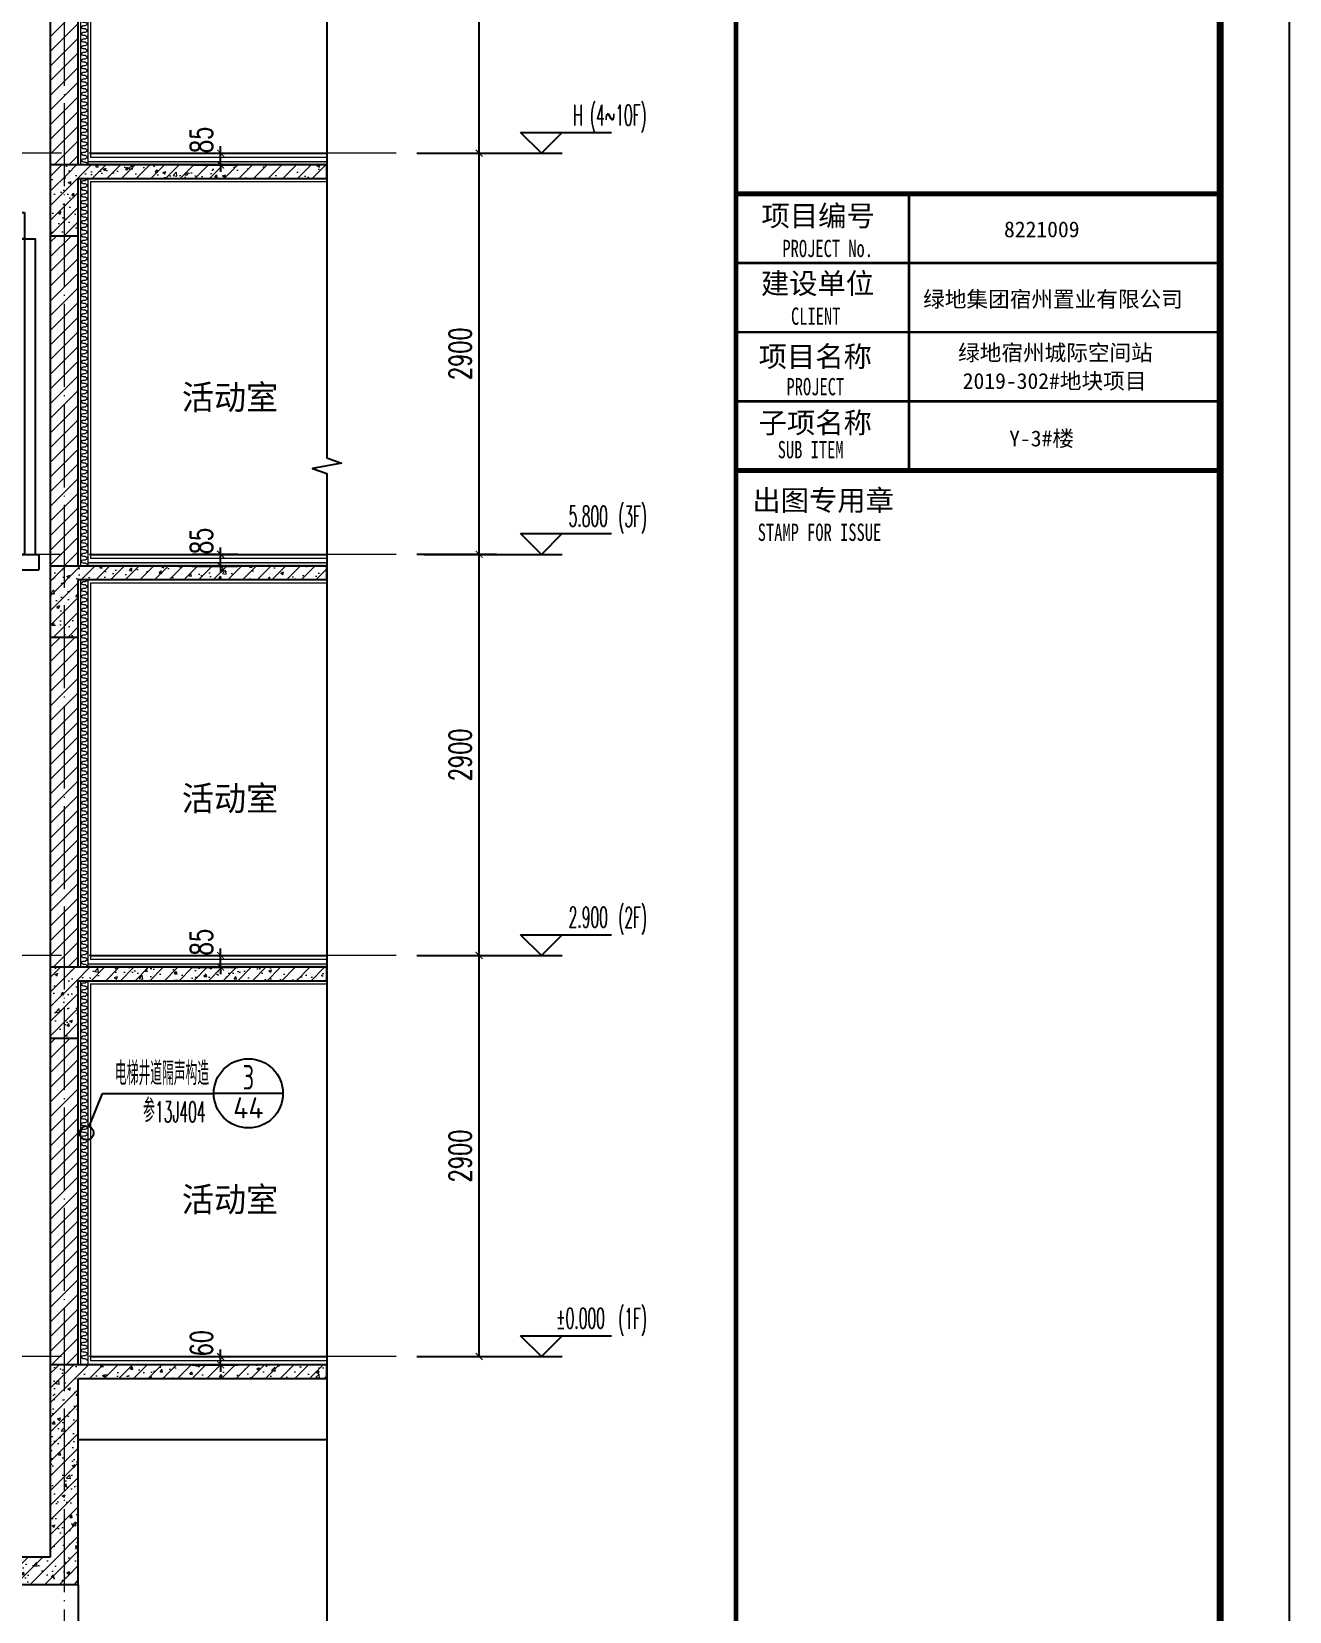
# Model space of a CAD drawing. Extents: x -668857 to 143095, y -247466 to 228182.
# Drawn here: x 69582 to 78674, y 204334 to 215756 of the extents above; entities that cross this region are included whole.
import ezdxf
from ezdxf.enums import TextEntityAlignment as Align

# ---------------------------------------------------------------- set-up
doc = ezdxf.new("R2010")
doc.units = 0
doc.header["$LTSCALE"] = 1000
doc.linetypes.add('DOTE', pattern=[2.42, 2, -0.2, 0.02, -0.2])
doc.layers.get('0').update_dxf_attribs({"linetype": 'CONTINUOUS'})
doc.layers.get('DEFPOINTS').update_dxf_attribs({"linetype": 'CONTINUOUS'})
for name, color, linetype in [('-TK', 7, 'CONTINUOUS'), ('DIM_ELEV', 3, 'CONTINUOUS'), ('DIM_IDEN', 67, 'CONTINUOUS'), ('DIM_SYMB', 3, 'CONTINUOUS'), ('PUB_DIM', 3, 'CONTINUOUS'), ('PUB_TEXT', 2, 'CONTINUOUS'), ('WALL', 5, 'CONTINUOUS'), ('图签文字', 4, 'CONTINUOUS'), ('看线', 251, 'CONTINUOUS'), ('立面-看线', 251, 'CONTINUOUS'), ('设备', 253, 'CONTINUOUS')]:
    doc.layers.add(name, color=color, linetype=linetype)
for name, color, linetype, lineweight in [('DOTE', 19, 'DOTE', 9), ('PUB_HATCH', 8, 'CONTINUOUS', 9), ('内粉刷', 37, 'CONTINUOUS', 9), ('图框', 9, 'CONTINUOUS', 18), ('图签', 147, 'CONTINUOUS', 18), ('填充', 251, 'CONTINUOUS', 5)]:
    doc.layers.add(name, color=color, linetype=linetype, lineweight=lineweight)
doc.styles.add('_TCH_DIM', font='SIMPLEX.shx', dxfattribs={"width": 0.7, "bigfont": 'GBCBIG.shx'})
doc.styles.add('_TCH_DIM_T3', font='SIMPLEX', dxfattribs={"width": 0.705882, "bigfont": 'GBCBIG'})
doc.styles.add('STANDARD_T3', font='gbenor.shx', dxfattribs={"bigfont": 'gbcbig.shx'})
doc.styles.add('宋体', font='', dxfattribs={"height": 50})
doc.styles.add('建筑图签-1', font='simhei.ttf', dxfattribs={"width": 0.7})
doc.styles.get('宋体').set_extended_font_data('SimSun')
doc.dimstyles.new('_TCH_ARCH&&50', dxfattribs={"dimtxt": 157.5, "dimasz": 50, "dimexe": 125, "dimexo": 150, "dimgap": 58.75, "dimtad": 1, "dimdec": 0, "dimzin": 0, "dimdsep": 46, "dimtxsty": '_TCH_DIM_T3', "dimblk": 'ARCHTICK', "dimcen": 0.09, "dimclrt": 7, "dimazin": 0, "dimtfac": 1, "dimtdec": 0, "dimtix": 1, "dimtmove": 2, "dimatfit": 3, "dimldrblk": 'ARCHTICK', "dimfxl": 0, "dimtolj": 1, "dimtzin": 0, "dimarcsym": 0})
pattern_1 = [(45, (0, 0), (-53.0330086, 53.0330086), []), (50, (0, 0), (215.178055, -18.82564), [22.5, -247.5]), (355, (0, 0), (-41.6254, 225.65764), [18, -198]), (100.4514, (17.93, -1.57), (173.552815, 206.831863), [19.122057, -210.342634]), (46.1842, (0, 60), (320.172315, -49.655704), [33.75, -371.25]), (96.6356, (26.68, 55.86), (280.39881, 292.23536), [28.68309, -315.5139]), (351.1842, (0, 60), (280.39858, 292.23558), [27, -297]), (21, (30, 45), (179.072116, -120.785667), [22.5, -247.5]), (326, (30, 45), (72.9946, 217.545014), [18, -198]), (71.4514, (44.92, 34.93), (252.06679, 96.75915), [19.122057, -210.342634]), (37.5, (0, 0), (3.6479566, 99.868156), [0, -195.6, 0, -201, 0, -198.75]), (7.5, (0, 0), (78.920861, 118.323514), [0, -114.6, 0, -191.1, 0, -75.75]), (327.5, (-66.9, 0), (160.146731, -6.7664615), [0, -75, 0, -234, 0, -310.5]), (317.5, (-96.9, 0), (174.95585, 30.031495), [0, -97.5, 0, -155.4, 0, -220.5])]
pattern_2 = [(45, (-895846.27, 298604.97), (-53.0330086, 53.0330086), []), (50, (-895846.27, 298604.97), (215.178055, -18.82564), [22.5, -247.5]), (355, (-895846.27, 298604.97), (-41.6254, 225.65764), [18, -198]), (100.4514, (-895828.34, 298603.4), (173.552815, 206.831863), [19.122057, -210.342634]), (46.1842, (-895846.27, 298664.97), (320.172315, -49.655704), [33.75, -371.25]), (96.6356, (-895819.6, 298660.83), (280.39881, 292.23536), [28.68309, -315.5139]), (351.1842, (-895846.27, 298664.97), (280.39858, 292.23558), [27, -297]), (21, (-895816.27, 298649.97), (179.072116, -120.785667), [22.5, -247.5]), (326, (-895816.27, 298649.97), (72.9946, 217.545014), [18, -198]), (71.4514, (-895801.35, 298639.9), (252.06679, 96.75915), [19.122057, -210.342634]), (37.5, (-895846.27, 298604.97), (3.6479566, 99.868156), [0, -195.6, 0, -201, 0, -198.75]), (7.5, (-895846.27, 298604.97), (78.920861, 118.323514), [0, -114.6, 0, -191.1, 0, -75.75]), (327.5, (-895913.17, 298604.97), (160.146731, -6.7664615), [0, -75, 0, -234, 0, -310.5]), (317.5, (-895943.17, 298604.97), (174.95585, 30.031495), [0, -97.5, 0, -155.4, 0, -220.5])]
pattern_3 = [(45, (-895846.27, 298658.82), (-53.03303, 53.03303), [])]

# ---------------------------------------------------------------- blocks, each defined once
blk = doc.blocks.new('A1')
blk.add_lwpolyline([(0, 59400), (0, 0), (84100, 0), (84100, 59400)], close=True)
at = {"const_width": 100}
blk.add_lwpolyline([(2500, 58400), (2500, 1000), (83100, 1000), (83100, 58400)], close=True, dxfattribs=at)
at = {"layer": '图框'}
for points, const_width in [([(76100, 1000), (76100, 58400)], 70), ([(76100, 36100), (83100, 36100)], 70), ([(76100, 36100), (83100, 36100)], 70), ([(78600, 32100), (78600, 36100)], 35), ([(76100, 35100), (83100, 35100)], 35), ([(76100, 34100), (83100, 34100)], 35), ([(76100, 33100), (83100, 33100)], 35), ([(83100, 32100), (76100, 32100)], 70)]:
    blk.add_lwpolyline(points, dxfattribs=dict(at, const_width=const_width))
at = {"layer": '图框', "style": '建筑图签-1', "width": 0.7}
for s, p in [('PROJECT No.', (76770, 35185, -1799)), ('CLIENT', (76894, 34206)), ('PROJECT', (76829, 33187)), ('SUB ITEM', (76702, 32276)), ('STAMP FOR ISSUE', (76413, 31081))]:
    blk.add_text(s, height=250, dxfattribs=at).set_placement(p)
at = {"layer": '图签', "color": 2, "style": '宋体'}
for s, height, p in [('8221009', 229.3, (79974, 35472)), ('绿地集团宿州置业有限公司', 229.34, (78805, 34462)), ('绿地宿州城际空间站', 229.3, (79310, 33688)), ('2019-302#地块项目', 229.34, (79377, 33279)), ('Y-3#楼', 229.3, (80049, 32448))]:
    blk.add_text(s, height=height, dxfattribs=at).set_placement(p)
at = {"layer": '图签文字', "color": 7, "style": '建筑图签-1'}
for s, p in [('项目编号', (76468, 35632)), ('建设单位', (76460, 34655)), ('项目名称', (76427, 33597)), ('子项名称', (76427, 32640)), ('出图专用章', (76336, 31518))]:
    blk.add_text(s, height=300, dxfattribs=at).set_placement(p)
blk = doc.blocks.new('$LinePat$保温层')
at = {"color": 0}
for p, q in [((24, -24), (24, -56)), ((72, -56), (72, -24))]:
    blk.add_line(p, q, dxfattribs=at)
for centre, start, end in [((96, -24), 90, 180), ((0, -24), 0, 90), ((48, -56), 180, 0)]:
    blk.add_arc(centre, 24, start, end, dxfattribs=at)
blk = doc.blocks.new('A$C3EC504A2')
at = {"layer": '设备', "color": 206}
for p, q in [((-173, 1735), (-143, 1735)), ((143, 1764), (-143, 1764)), ((-133, 1725), (-133, 1609)), ((-92, 1764), (-92, -1418)), ((83, 1764), (83, -1418)), ((83, 1764), (83, 1570)), ((133, 1725), (133, 1609)), ((173, 1735), (143, 1735)), ((-213, 1599), (-143, 1599)), ((213, 1599), (143, 1599)), ((-92, 1570), (-242, 1570)), ((242, 1570), (83, 1570)), ((-952, 1158), (-869, 1158)), ((-175, -1205), (-175, -870)), ((175, -1205), (175, -870)), ((300, -1038), (-300, -1038)), ((-960, -1298), (835, -1298)), ((-960, -1298), (-960, -1418)), ((835, -1298), (835, -1418)), ((-960, -1418), (835, -1418)), ((143, -1462), (-143, -1462)), ((-142, -1418), (-142, -1462)), ((-92, -1462), (-92, -1586)), ((83, -1462), (83, -1586)), ((133, -1418), (133, -1462)), ((242, -1586), (-242, -1586)), ((-213, -1557), (-143, -1557)), ((-173, -1491), (-143, -1491)), ((-133, -1501), (-133, -1547)), ((133, -1501), (133, -1547)), ((173, -1491), (143, -1491)), ((213, -1557), (143, -1557))]:
    blk.add_line(p, q, dxfattribs=at)
for points in [[(723, 1363), (723, 1158), (-869, 1158), (-869, 1363)], [(723, 1158), (723, -1298), (-960, -1298), (-960, 1158)]]:
    blk.add_lwpolyline(points, close=True, dxfattribs=at)
for points in [[(-960, 1158), (-893, 1158), (-893, -1298)], [(723, 1158), (806, 1158), (806, -1298)]]:
    blk.add_lwpolyline(points, dxfattribs=at)
for centre, radius, start, end in [((-143, 1735), 29.1, 90, 180), ((-143, 1725), 10, 0, 90), ((143, 1725), 10, 90, 180), ((143, 1735), 29.1, 0, 90), ((-213, 1570), 29.1, 90, 180), ((-143, 1609), 10, 270, 0), ((143, 1609), 10, 180, 270), ((213, 1570), 29.1, 0, 90), ((-143, -1491), 29.1, 90, 180), ((143, -1491), 29.1, 0, 90), ((-213, -1586), 29.1, 90, 180), ((-143, -1501), 10, 0, 90), ((-143, -1547), 10, 270, 0), ((143, -1501), 10, 90, 180), ((143, -1547), 10, 180, 270), ((213, -1586), 29.1, 0, 90)]:
    blk.add_arc(centre, radius, start, end, dxfattribs=at)
blk = doc.blocks.new('BFGBFBCBVFB')
at = {"layer": 'PUB_HATCH'}
h = blk.add_hatch(dxfattribs=at)
h.set_pattern_fill('钢筋混凝土', color=256, scale=30, style=0)
h.set_pattern_definition(pattern_1)
h.paths.add_polyline_path([(898272, 25995), (896272, 25995), (896472, 25895), (898272, 25895)])
h = blk.add_hatch(dxfattribs=at)
h.set_pattern_fill('钢筋混凝土', color=256, scale=30, style=0)
h.set_pattern_definition(pattern_1)
h.paths.add_polyline_path([(896472, 25895), (896272, 25995), (896272, 25480), (896472, 25480)])
h = blk.add_hatch(dxfattribs=at)
h.set_pattern_fill('普通砖', color=256, scale=30, style=0)
h.set_pattern_definition([(45, (0, 53.85), (-53.03303, 53.03303), [])])
h.paths.add_polyline_path([(896472, 25480), (896272, 25480), (896272, 23095), (896472, 23095)])
at = {"layer": '立面-看线'}
h = blk.add_hatch(dxfattribs=at)
h.set_pattern_fill('HONEY', color=256, scale=7)
h.set_pattern_definition([(0, (93631.251, -359366.987), (16.66875, 9.623705), [11.1125, -22.225]), (120, (93631.251, -359366.987), (-16.66874801, 9.62370845), [11.1125, -22.225]), (60, (93631.251, -359366.987), (1.99e-06, 19.24741345), [-22.225, 11.1125])])
h.paths.add_polyline_path([(896543, 26020), (896543, 25995), (898272, 25995), (898272, 26020)])
at = {"layer": 'PUB_HATCH', "color": 215}
blk.add_line((896543, 26020), (898272, 26020), dxfattribs=at)
at = {"layer": 'WALL'}
for p, q in [((898272, 25995), (896272, 25995)), ((896272, 25995), (896272, 25480)), ((898272, 25895), (898272, 25995)), ((898272, 25895), (896472, 25895)), ((896472, 25895), (896472, 25480)), ((896272, 25480), (896272, 23095)), ((896472, 25480), (896272, 25480)), ((896472, 25480), (896472, 23095)), ((896472, 23095), (896272, 23095))]:
    blk.add_line(p, q, dxfattribs=at)
at = {"layer": '内粉刷'}
for p, q in [((896493, 23095), (896493, 25895)), ((896543, 25895), (896543, 23095)), ((896563, 25875), (898272, 25875))]:
    blk.add_line(p, q, dxfattribs=at)
for points in [[(898272, 26050), (896563, 26050)], [(896563, 25875), (896563, 23150)]]:
    blk.add_lwpolyline(points, dxfattribs=at)
at = {"layer": '看线', "color": 32}
blk.add_line((896563, 26080), (898272, 26080), dxfattribs=at)
at = {"layer": '填充', "color": 252, "xscale": -0.5013020832264923, "yscale": 0.499999999874268, "zscale": 0.4999999998742679, "rotation": 269.9999999995265}
for p in [(896538, 25847), (896538, 25799), (896538, 25751), (896538, 25702), (896538, 25654), (896538, 25606), (896538, 25558), (896538, 25510), (896538, 25462), (896538, 25414), (896538, 25366), (896538, 25317), (896538, 25269), (896538, 25221), (896538, 25173), (896538, 25125), (896538, 25077), (896538, 25029), (896538, 24981), (896538, 24932), (896538, 24884), (896538, 24836), (896538, 24788), (896538, 24740), (896538, 24692), (896538, 24644), (896538, 24596), (896538, 24547), (896538, 24499), (896538, 24451), (896538, 24403), (896538, 24355), (896538, 24307), (896538, 24259), (896538, 24211), (896538, 24162), (896538, 24114), (896538, 24066), (896538, 24018), (896538, 23970), (896538, 23922), (896538, 23874), (896538, 23826), (896538, 23777), (896538, 23729), (896538, 23681), (896538, 23633), (896538, 23585), (896538, 23537), (896538, 23489), (896538, 23441), (896538, 23392), (896538, 23344), (896538, 23296), (896538, 23248), (896538, 23200), (896538, 23152), (896538, 23104)]:
    blk.add_blockref('$LinePat$保温层', p, dxfattribs=at)
blk = doc.blocks.new('_ArchTick')
at = {"color": 0, "linetype": 'ByBlock', "const_width": 0.15}
blk.add_lwpolyline([(-0.5, -0.5), (0.5, 0.5)], dxfattribs=at)
blk = doc.blocks.new('*D390')
at = {"layer": 'DEFPOINTS', "color": 0}
for p in [(70589, 206177), (70948, 206177), (70589, 206117)]:
    blk.add_point(p, dxfattribs=at)
at = {"layer": 'PUB_DIM', "color": 0, "lineweight": -2}
for p, q in [((70739, 206177), (71073, 206177)), ((70948, 206177), (70948, 206227)), ((70948, 206117), (70948, 206177)), ((70739, 206117), (71073, 206117)), ((70948, 206117), (70948, 206067))]:
    blk.add_line(p, q, dxfattribs=at)
at = {"layer": 'PUB_DIM', "color": 0, "lineweight": -2, "xscale": 50, "yscale": 50, "zscale": 50}
for p, rotation in [((70948, 206177), 270), ((70948, 206117), 90)]:
    blk.add_blockref('_ArchTick', p, dxfattribs=dict(at, rotation=rotation))
at = {"layer": 'PUB_DIM', "color": 7, "insert": (70810, 206273), "char_height": 157.5, "attachment_point": 5, "rotation": 90, "style": '_TCH_DIM_T3'}
blk.add_mtext('\\A1;60', dxfattribs=at)
blk = doc.blocks.new('*D391')
at = {"layer": 'DEFPOINTS', "color": 0}
for p in [(70589, 209077), (70948, 209077), (70589, 208992)]:
    blk.add_point(p, dxfattribs=at)
at = {"layer": 'PUB_DIM', "color": 0, "lineweight": -2}
for p, q in [((70739, 209077), (71073, 209077)), ((70948, 209077), (70948, 209127)), ((70948, 208992), (70948, 209077)), ((70739, 208992), (71073, 208992)), ((70948, 208992), (70948, 208942))]:
    blk.add_line(p, q, dxfattribs=at)
at = {"layer": 'PUB_DIM', "color": 0, "lineweight": -2, "xscale": 50, "yscale": 50, "zscale": 50}
for p, rotation in [((70948, 209077), 270), ((70948, 208992), 90)]:
    blk.add_blockref('_ArchTick', p, dxfattribs=dict(at, rotation=rotation))
at = {"layer": 'PUB_DIM', "color": 7, "insert": (70810, 209173), "char_height": 157.5, "attachment_point": 5, "rotation": 90, "style": '_TCH_DIM_T3'}
blk.add_mtext('\\A1;85', dxfattribs=at)
blk = doc.blocks.new('*D392')
at = {"layer": 'DEFPOINTS', "color": 0}
for p in [(70589, 211977), (70589, 211892), (70948, 211977)]:
    blk.add_point(p, dxfattribs=at)
at = {"layer": 'PUB_DIM', "color": 0, "lineweight": -2}
for p, q in [((70948, 211977), (70948, 212027)), ((70739, 211977), (71073, 211977)), ((70739, 211892), (71073, 211892)), ((70948, 211892), (70948, 211977)), ((70948, 211892), (70948, 211842))]:
    blk.add_line(p, q, dxfattribs=at)
at = {"layer": 'PUB_DIM', "color": 0, "lineweight": -2, "xscale": 50, "yscale": 50, "zscale": 50}
for p, rotation in [((70948, 211977), 270), ((70948, 211892), 90)]:
    blk.add_blockref('_ArchTick', p, dxfattribs=dict(at, rotation=rotation))
at = {"layer": 'PUB_DIM', "color": 7, "insert": (70810, 212073), "char_height": 157.5, "attachment_point": 5, "rotation": 90, "style": '_TCH_DIM_T3'}
blk.add_mtext('\\A1;85', dxfattribs=at)
blk = doc.blocks.new('*D393')
at = {"layer": 'DEFPOINTS', "color": 0}
for p in [(70589, 214877), (70948, 214877), (70589, 214792)]:
    blk.add_point(p, dxfattribs=at)
at = {"layer": 'PUB_DIM', "color": 0, "lineweight": -2}
for p, q in [((70739, 214877), (71073, 214877)), ((70948, 214877), (70948, 214927)), ((70948, 214792), (70948, 214877)), ((70739, 214792), (71073, 214792)), ((70948, 214792), (70948, 214742))]:
    blk.add_line(p, q, dxfattribs=at)
at = {"layer": 'PUB_DIM', "color": 0, "lineweight": -2, "xscale": 50, "yscale": 50, "zscale": 50}
for p, rotation in [((70948, 214877), 270), ((70948, 214792), 90)]:
    blk.add_blockref('_ArchTick', p, dxfattribs=dict(at, rotation=rotation))
at = {"layer": 'PUB_DIM', "color": 7, "insert": (70810, 214973), "char_height": 157.5, "attachment_point": 5, "rotation": 90, "style": '_TCH_DIM_T3'}
blk.add_mtext('\\A1;85', dxfattribs=at)
blk = doc.blocks.new('*D420')
at = {"layer": 'DEFPOINTS', "color": 0}
for p in [(72217, 209077), (72817, 209077), (72217, 206177)]:
    blk.add_point(p, dxfattribs=at)
at = {"layer": 'PUB_DIM', "color": 0, "lineweight": -2}
for p, q in [((72367, 209077), (72942, 209077)), ((72817, 206177), (72817, 209077)), ((72367, 206177), (72942, 206177))]:
    blk.add_line(p, q, dxfattribs=at)
at = {"layer": 'PUB_DIM', "color": 0, "lineweight": -2, "xscale": 50, "yscale": 50, "zscale": 50}
for p, rotation in [((72817, 209077), 90), ((72817, 206177), 270)]:
    blk.add_blockref('_ArchTick', p, dxfattribs=dict(at, rotation=rotation))
at = {"layer": 'PUB_DIM', "color": 7, "insert": (72680, 207627), "char_height": 157.5, "attachment_point": 5, "rotation": 90, "style": '_TCH_DIM_T3'}
blk.add_mtext('\\A1;2900', dxfattribs=at)
blk = doc.blocks.new('*D421')
at = {"layer": 'DEFPOINTS', "color": 0}
for p in [(72217, 211977), (72817, 211977), (72217, 209077)]:
    blk.add_point(p, dxfattribs=at)
at = {"layer": 'PUB_DIM', "color": 0, "lineweight": -2}
for p, q in [((72367, 211977), (72942, 211977)), ((72817, 209077), (72817, 211977)), ((72367, 209077), (72942, 209077))]:
    blk.add_line(p, q, dxfattribs=at)
at = {"layer": 'PUB_DIM', "color": 0, "lineweight": -2, "xscale": 50, "yscale": 50, "zscale": 50}
for p, rotation in [((72817, 211977), 90), ((72817, 209077), 270)]:
    blk.add_blockref('_ArchTick', p, dxfattribs=dict(at, rotation=rotation))
at = {"layer": 'PUB_DIM', "color": 7, "insert": (72680, 210527), "char_height": 157.5, "attachment_point": 5, "rotation": 90, "style": '_TCH_DIM_T3'}
blk.add_mtext('\\A1;2900', dxfattribs=at)
blk = doc.blocks.new('*D422')
at = {"layer": 'DEFPOINTS', "color": 0}
for p in [(72217, 214877), (72817, 214877), (72217, 211977)]:
    blk.add_point(p, dxfattribs=at)
at = {"layer": 'PUB_DIM', "color": 0, "lineweight": -2}
for p, q in [((72367, 214877), (72942, 214877)), ((72817, 211977), (72817, 214877)), ((72367, 211977), (72942, 211977))]:
    blk.add_line(p, q, dxfattribs=at)
at = {"layer": 'PUB_DIM', "color": 0, "lineweight": -2, "xscale": 50, "yscale": 50, "zscale": 50}
for p, rotation in [((72817, 214877), 90), ((72817, 211977), 270)]:
    blk.add_blockref('_ArchTick', p, dxfattribs=dict(at, rotation=rotation))
at = {"layer": 'PUB_DIM', "color": 7, "insert": (72680, 213427), "char_height": 157.5, "attachment_point": 5, "rotation": 90, "style": '_TCH_DIM_T3'}
blk.add_mtext('\\A1;2900', dxfattribs=at)
blk = doc.blocks.new('*D423')
at = {"layer": 'DEFPOINTS', "color": 0}
for p in [(72217, 217777), (72817, 217777), (72217, 214877)]:
    blk.add_point(p, dxfattribs=at)
at = {"layer": 'PUB_DIM', "color": 0, "lineweight": -2}
for p, q in [((72367, 217777), (72942, 217777)), ((72817, 214877), (72817, 217777)), ((72367, 214877), (72942, 214877))]:
    blk.add_line(p, q, dxfattribs=at)
at = {"layer": 'PUB_DIM', "color": 0, "lineweight": -2, "xscale": 50, "yscale": 50, "zscale": 50}
for p, rotation in [((72817, 217777), 90), ((72817, 214877), 270)]:
    blk.add_blockref('_ArchTick', p, dxfattribs=dict(at, rotation=rotation))
at = {"layer": 'PUB_DIM', "color": 7, "insert": (72680, 216327), "char_height": 157.5, "attachment_point": 5, "rotation": 90, "style": '_TCH_DIM_T3'}
blk.add_mtext('\\A1;2900', dxfattribs=at)

msp = doc.modelspace()

# ---------------------------------------------------------------- hatches: boundary and pattern name
at = {"layer": 'PUB_HATCH'}
h = msp.add_hatch(dxfattribs=at)
h.set_pattern_fill('钢筋混凝土', color=256, scale=30, style=0)
h.set_pattern_definition(pattern_2)
h.paths.add_polyline_path([(71717.13, 211891.55), (69717.04, 211891.55), (69917.04, 211791.55), (71717.13, 211791.55)])
h = msp.add_hatch(dxfattribs=at)
h.set_pattern_fill('钢筋混凝土', color=256, scale=30, style=0)
h.set_pattern_definition(pattern_2)
h.paths.add_polyline_path([(69917.04, 211791.55), (69717.04, 211891.55), (69717.05, 211376.55), (69917.05, 211376.55)])
h = msp.add_hatch(dxfattribs=at)
h.set_pattern_fill('普通砖', color=256, scale=30, style=0)
h.set_pattern_definition(pattern_3)
h.paths.add_polyline_path([(69917.05, 211376.55), (69717.05, 211376.55), (69717.05, 208991.55), (69917.05, 208991.55)])
h = msp.add_hatch(dxfattribs=at)
h.set_pattern_fill('钢筋混凝土', color=256, scale=30, style=0)
h.set_pattern_definition(pattern_2)
h.paths.add_polyline_path([(71717.13, 208991.55), (69717.05, 208991.55), (69917.05, 208891.55), (71717.13, 208891.55)])
h = msp.add_hatch(dxfattribs=at)
h.set_pattern_fill('钢筋混凝土', color=256, scale=30, style=0)
h.set_pattern_definition(pattern_2)
h.paths.add_polyline_path([(69917.05, 208891.55), (69717.05, 208991.55), (69717.05, 208476.55), (69917.05, 208476.55)])
h = msp.add_hatch(dxfattribs=at)
h.set_pattern_fill('普通砖', color=256, scale=30, style=0)
h.set_pattern_definition(pattern_3)
h.paths.add_polyline_path([(69917.05, 208476.55), (69717.05, 208476.55), (69717.05, 206116.55), (69917.05, 206116.55)])
h = msp.add_hatch(dxfattribs=at)
h.set_pattern_fill('钢筋混凝土', color=256, scale=30, style=0)
h.set_pattern_definition(pattern_2)
h.paths.add_polyline_path([(71717.1, 206116.55), (69717.05, 206116.55), (69917.05, 206016.55), (71717.1, 206016.55)])
h = msp.add_hatch(dxfattribs=at)
h.set_pattern_fill('钢筋混凝土', color=256, scale=30, style=0)
h.set_pattern_definition(pattern_2)
h.paths.add_polyline_path([(69917.05, 206016.55), (69717.05, 206116.55), (69717.05, 204726.55), (69917.05, 204526.55)])
h = msp.add_hatch(dxfattribs=at)
h.set_pattern_fill('钢筋混凝土', color=256, scale=30, style=0)
h.set_pattern_definition(pattern_2)
h.paths.add_polyline_path([(69917.05, 204526.55), (69717.05, 204726.55), (67817.05, 204726.55), (67616.91, 204526.55)])
at = {"layer": '立面-看线'}
h = msp.add_hatch(dxfattribs=at)
h.set_pattern_fill('HONEY', color=256, scale=7)
h.set_pattern_definition([(0, (-732924.044, -173470.399), (16.66875, 9.623705), [11.1125, -22.225]), (120, (-732924.044, -173470.399), (-16.66874801, 9.62370845), [11.1125, -22.225]), (60, (-732924.044, -173470.399), (1.99e-06, 19.24741345), [-22.225, 11.1125])])
h.paths.add_polyline_path([(69988.03, 211916.55), (69988.03, 211891.55), (71717.13, 211891.55), (71717.13, 211916.55)])
h = msp.add_hatch(dxfattribs=at)
h.set_pattern_fill('HONEY', color=256, scale=7)
h.set_pattern_definition([(0, (-732924.04, -176370.399), (16.66875, 9.623705), [11.1125, -22.225]), (120, (-732924.04, -176370.399), (-16.66874801, 9.62370845), [11.1125, -22.225]), (60, (-732924.04, -176370.399), (1.99e-06, 19.24741345), [-22.225, 11.1125])])
h.paths.add_polyline_path([(69988.04, 209016.55), (69988.04, 208991.55), (71717.13, 208991.55), (71717.13, 209016.55)])

# ---------------------------------------------------------------- linework, layer by layer
at = {"layer": 'DIM_ELEV'}
for p, q in [((73267.1, 214876.55), (73117.1, 215026.55)), ((73117.1, 215026.55), (73773.1, 215026.55)), ((73267.1, 214876.55), (73417.1, 215026.55)), ((72417.1, 214876.55), (73417.1, 214876.55)), ((73267.1, 211976.55), (73117.1, 212126.55)), ((73117.1, 212126.55), (73773.1, 212126.55)), ((73267.1, 211976.55), (73417.1, 212126.55)), ((72417.1, 211976.55), (73417.1, 211976.55)), ((73267.1, 209076.55), (73117.1, 209226.55)), ((73117.1, 209226.55), (73773.1, 209226.55)), ((73267.1, 209076.55), (73417.1, 209226.55)), ((72417.1, 209076.55), (73417.1, 209076.55)), ((73267.1, 206176.55), (73117.1, 206326.55)), ((73117.1, 206326.55), (73773.1, 206326.55)), ((73267.1, 206176.55), (73417.1, 206326.55)), ((72417.1, 206176.55), (73417.1, 206176.55))]:
    msp.add_line(p, q, dxfattribs=at)
at = {"layer": 'DIM_IDEN', "color": 3}
for p, q in [((69998.29, 207839.7), (70095.09, 208079.6)), ((70095.09, 208079.6), (70898.96, 208079.6)), ((71398.96, 208079.6), (70898.96, 208079.6))]:
    msp.add_line(p, q, dxfattribs=at)
for centre, radius in [((71148.96, 208079.6), 250), ((69979.52, 207793.19), 50.16)]:
    msp.add_circle(centre, radius, dxfattribs=at)
at = {"layer": 'DIM_SYMB'}
msp.add_lwpolyline([(71717.1, 224676.55), (71717.1, 212673.41), (71822.1, 212635.2), (71612.1, 212598.17), (71717.1, 212560.91), (71717.1, 200557.78)], dxfattribs=at)
at = {"layer": 'DOTE', "color": 1, "linetype": 'DOTE', "ltscale": 0.3}
msp.add_line((69817.04, 224676.55), (69817.06, 200099.55), dxfattribs=at)
at = {"layer": 'DOTE', "color": 1, "linetype": 'DOTE'}
for p, q in [((72217.1, 214876.55), (56740.04, 214876.55)), ((72217.1, 214876.55), (56740.04, 214876.55)), ((72217.1, 211976.55), (56740.04, 211976.55)), ((72217.1, 209076.55), (56740.04, 209076.55)), ((72217.1, 206176.55), (56740.04, 206176.55))]:
    msp.add_line(p, q, dxfattribs=at)
at = {"layer": 'PUB_HATCH', "color": 215}
for p, q in [((69988.03, 211916.55), (71717.13, 211916.55)), ((69988.04, 209016.55), (71717.13, 209016.55))]:
    msp.add_line(p, q, dxfattribs=at)
at = {"layer": 'WALL'}
for p, q in [((71717.13, 211891.55), (69717.04, 211891.55)), ((69717.04, 211891.55), (69717.05, 211376.55)), ((71717.13, 211791.55), (71717.13, 211891.55)), ((71717.13, 211791.55), (69917.04, 211791.55)), ((69917.04, 211791.55), (69917.05, 211376.55)), ((69717.05, 211376.55), (69717.05, 208991.55)), ((69917.05, 211376.55), (69717.05, 211376.55)), ((69917.05, 211376.55), (69917.05, 208991.55)), ((71717.13, 208991.55), (69717.05, 208991.55)), ((69717.05, 208991.55), (69717.05, 208476.55)), ((71717.13, 208891.55), (71717.13, 208991.55)), ((71717.13, 208891.55), (69917.05, 208891.55)), ((69917.05, 208891.55), (69917.05, 208476.55)), ((69717.05, 208476.55), (69717.05, 206116.55)), ((69917.05, 208476.55), (69717.05, 208476.55)), ((69917.05, 208476.55), (69917.05, 206116.55)), ((71717.1, 206116.55), (69717.05, 206116.55)), ((69717.05, 206116.55), (69717.05, 204726.55)), ((71717.1, 206016.55), (71717.1, 206116.55)), ((71717.1, 206016.55), (69917.05, 206016.55)), ((69917.05, 206016.55), (69917.05, 204526.55)), ((69717.05, 204726.55), (67817.05, 204726.55)), ((69917.05, 204526.55), (67616.91, 204526.55))]:
    msp.add_line(p, q, dxfattribs=at)
at = {"layer": '内粉刷'}
for p, q in [((69938.03, 208991.59), (69938.03, 211791.55)), ((69988.03, 211791.55), (69988.03, 208991.59)), ((70008.03, 211771.55), (71717.13, 211771.55)), ((69938.04, 206116.55), (69938.04, 208891.55)), ((69988.04, 208891.55), (69988.04, 206116.55)), ((70008.04, 208871.55), (71717.13, 208871.55))]:
    msp.add_line(p, q, dxfattribs=at)
for points in [[(71717.13, 211946.55), (70008.03, 211946.55)], [(70008.03, 211771.55), (70008.03, 209046.55)], [(71717.13, 209046.55), (70008.04, 209046.55)], [(70008.04, 208871.55), (70008.04, 206146.55)], [(71717.1, 206146.55), (70008.04, 206146.55)]]:
    msp.add_lwpolyline(points, dxfattribs=at)
at = {"layer": '看线', "color": 32}
for p, q in [((70008.03, 211976.55), (71717.13, 211976.55)), ((70008.04, 209076.55), (71717.13, 209076.55)), ((70008, 206176.55), (71717.1, 206176.55))]:
    msp.add_line(p, q, dxfattribs=at)
at = {"layer": '看线', "color": 252}
for p, q in [((69917.05, 205576.56), (71717.1, 205576.56)), ((69917.2, 204526.55), (69917.2, 201326.55))]:
    msp.add_line(p, q, dxfattribs=at)

# ---------------------------------------------------------------- block references
at = {"layer": '-TK', "xscale": 0.5, "yscale": 0.5, "zscale": 0.5}
msp.add_blockref('A1', (36624.44, 196533.15), dxfattribs=at)
for p in [(-826555.35, 191696.76), (-826555.35, 188796.76)]:
    msp.add_blockref('BFGBFBCBVFB', p)
at = {"xscale": 0.9285492283842308, "yscale": 0.9285492283842308, "zscale": 0.9285492283842308}
msp.add_blockref('A$C3EC504A2', (68858.13, 213181.81), dxfattribs=at)
at = {"layer": '填充', "color": 252, "xscale": -0.5013020832264923, "yscale": 0.499999999874268, "zscale": 0.4999999998742679, "rotation": 269.9999999995265}
for p in [(69983.03, 211743.43), (69983.03, 211695.3), (69983.03, 211647.18), (69983.03, 211599.05), (69983.03, 211550.93), (69983.03, 211502.8), (69983.03, 211454.68), (69983.03, 211406.55), (69983.03, 211358.43), (69983.03, 211310.3), (69983.03, 211262.18), (69983.03, 211214.05), (69983.03, 211165.93), (69983.03, 211117.8), (69983.03, 211069.68), (69983.03, 211021.55), (69983.03, 210973.43), (69983.03, 210925.3), (69983.03, 210877.18), (69983.03, 210829.05), (69983.03, 210780.93), (69983.03, 210732.8), (69983.03, 210684.68), (69983.03, 210636.55), (69983.03, 210588.43), (69983.03, 210540.3), (69983.03, 210492.18), (69983.03, 210444.05), (69983.03, 210395.93), (69983.03, 210347.8), (69983.03, 210299.68), (69983.03, 210251.55), (69983.03, 210203.43), (69983.03, 210155.3), (69983.03, 210107.18), (69983.03, 210059.05), (69983.03, 210010.93), (69983.03, 209962.8), (69983.03, 209914.68), (69983.03, 209866.55), (69983.03, 209818.43), (69983.03, 209770.3), (69983.03, 209722.18), (69983.03, 209674.05), (69983.03, 209625.93), (69983.03, 209577.8), (69983.03, 209529.68), (69983.03, 209481.55), (69983.03, 209433.43), (69983.03, 209385.3), (69983.03, 209337.18), (69983.03, 209289.05), (69983.03, 209240.93), (69983.03, 209192.8), (69983.03, 209144.68), (69983.03, 209096.55), (69983.03, 209048.43), (69983.03, 209000.3), (69983.04, 208843.43), (69983.04, 208795.3), (69983.04, 208747.18), (69983.04, 208699.05), (69983.04, 208650.93), (69983.04, 208602.8), (69983.04, 208554.68), (69983.04, 208506.55), (69983.04, 208458.43), (69983.04, 208410.3), (69983.04, 208362.18), (69983.04, 208314.05), (69983.04, 208265.93), (69983.04, 208217.8), (69983.04, 208169.68), (69983.04, 208121.55), (69983.04, 208073.43), (69983.04, 208025.3), (69983.04, 207977.18), (69983.04, 207929.05), (69983.04, 207880.93), (69983.04, 207832.8), (69983.04, 207784.68), (69983.04, 207736.55), (69983.04, 207688.43), (69983.04, 207640.3), (69983.04, 207592.18), (69983.04, 207544.05), (69983.04, 207495.93), (69983.04, 207447.8), (69983.04, 207399.68), (69983.04, 207351.55), (69983.04, 207303.43), (69983.04, 207255.3), (69983.04, 207207.18), (69983.04, 207159.05), (69983.04, 207110.93), (69983.04, 207062.8), (69983.04, 207014.68), (69983.04, 206966.55), (69983.04, 206918.43), (69983.04, 206870.3), (69983.04, 206822.18), (69983.04, 206774.05), (69983.04, 206725.93), (69983.04, 206677.8), (69983.04, 206629.68), (69983.04, 206581.55), (69983.04, 206533.43), (69983.04, 206485.3), (69983.04, 206437.18), (69983.04, 206389.05), (69983.04, 206340.93), (69983.04, 206292.8), (69983.04, 206244.68), (69983.04, 206196.55), (69983.04, 206148.43)]:
    msp.add_blockref('$LinePat$保温层', p, dxfattribs=at)

# ---------------------------------------------------------------- texts
at = {"layer": 'PUB_TEXT', "style": '_TCH_DIM', "width": 0.494118}
for s, p in [('H', (73497.34, 215076.6)), ('(4~10F)', (73618.69, 215076.6)), ('(3F)', (73823.1, 212176.6)), ('5.800', (73464.1, 212179.05)), ('2.900', (73464.1, 209279.05)), ('(2F)', (73823.1, 209276.6)), ('%%P0.000', (73373.1, 206379.05)), ('(1F)', (73823.1, 206376.6))]:
    msp.add_text(s, height=148.75, dxfattribs=at).set_placement(p)
at = {"layer": 'PUB_TEXT'}
for p in [(70667.9, 213023.14), (70667.9, 210123.14), (70667.9, 207223.14)]:
    msp.add_text('活动室', height=178.723, dxfattribs=at).set_placement(p)
at = {"layer": 'PUB_TEXT', "color": 3, "style": '_TCH_DIM'}
for s, height, width, p in [('电梯井道隔声构造', 168.794, 0.7, (70184.29, 208138.96)), ('参', 168.79, 0.7, (70388.4, 207871.31)), ('13J404', 148.75, 0.494118, (70474.41, 207871.31))]:
    msp.add_text(s, height=height, dxfattribs=dict(at, width=width)).set_placement(p)
at = {"layer": 'PUB_TEXT', "color": 3, "style": 'STANDARD_T3'}
for s, height, width, p, p2 in [('3', 177.82, 0.951379, (71107.27, 208107.07), (71190.65, 208107.07)), ('44', 151.987, 1.195402, (71039.2, 207898.57), (71258.73, 207898.57))]:
    msp.add_text(s, height=height, dxfattribs=dict(at, width=width)).set_placement(p, p2, align=Align.FIT)

# ---------------------------------------------------------------- dimensions: what is measured, and where the dimension line sits
at = {"layer": 'PUB_DIM'}
for p1, p2, picture, middle in [((72217.1, 214876.55), (72217.1, 217776.55), '*D423', (72679.6, 216326.55)), ((72217.1, 211976.55), (72217.1, 214876.55), '*D422', (72679.6, 213426.55)), ((72217.1, 209076.55), (72217.1, 211976.55), '*D421', (72679.6, 210526.55)), ((72217.1, 206176.55), (72217.1, 209076.55), '*D420', (72679.6, 207626.55))]:
    dim = msp.add_aligned_dim(p1=p1, p2=p2, distance=-600, dimstyle='_TCH_ARCH&&50', dxfattribs=at)
    dim.commit()
    dim.dimension.update_dxf_attribs({"geometry": picture, "text_midpoint": middle})
for base, p1, p2, picture, middle in [((70947.83, 214876.55), (70589.42, 214791.57), (70589.42, 214876.55), '*D393', (70810.33, 214973.26)), ((70947.83, 211976.53), (70589.42, 211891.55), (70589.42, 211976.53), '*D392', (70810.33, 212073.24)), ((70947.83, 209076.53), (70589.42, 208991.55), (70589.42, 209076.53), '*D391', (70810.33, 209173.24)), ((70947.83, 206176.53), (70589.42, 206116.55), (70589.42, 206176.53), '*D390', (70810.33, 206273.24))]:
    dim = msp.add_linear_dim(base=base, p1=p1, p2=p2, angle=90, dimstyle='_TCH_ARCH&&50', dxfattribs=at)
    dim.commit()
    dim.dimension.update_dxf_attribs({"geometry": picture, "text_midpoint": middle, "dimtype": 161})

doc.saveas('drawing.dxf')
